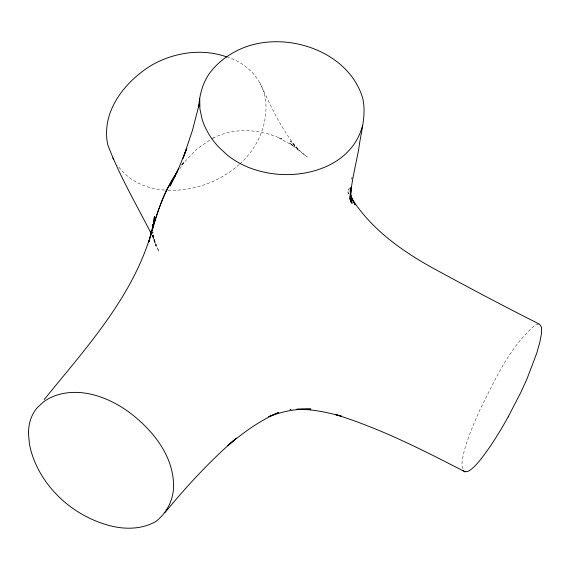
<?xml version="1.0" encoding="UTF-8"?>
<svg xmlns="http://www.w3.org/2000/svg" width="570" height="570" viewBox="0 0 570 570"><rect width="100%" height="100%" fill="white"/><g stroke="black" fill="none" stroke-linecap="round" stroke-linejoin="round"><path stroke-width="0.43" stroke-dasharray="2.85 2.14" d="M351.854 179.123L352.011 177.477L351.84 179.222M179.657 169.026L184.359 161.666L180.911 165.792L196.814 149.019L212.047 138.581M239.25 164.416C219.386 182.201 192.04 191.869 165.4 190.152M239.856 163.839C256.906 148.799 267.302 125.97 265.862 103.106C264.48 81.617 248.021 63.405 227.801 57.285M212.482 138.289L213.501 137.591M212.774 138.339C234.434 126.797 260.298 129.248 282.086 139.073L278.887 137.862L294.362 146.576L289.353 142.835L307.365 157.085L301.359 152.226L290.436 140.982L298.801 150.537C282.05 130.373 270.679 106.497 259.977 82.75M538.614 324.287L535.444 324.893C509.78 346.631 495.715 378.637 480.731 408.027C473.984 422.933 467.521 438.059 463.446 453.934C462.569 459.306 460.795 465.084 463.004 470.364M164.53 190.059C146.355 189.012 127.694 180.533 117.47 165.072M349.168 194.242L347.329 191.192L349.082 194.228M151.812 234.804L158.966 251.705L152.454 235.196M152.432 235.125L155.966 244.046M152.411 235.203L155.696 246.069L152.439 231.862L153.494 239.322L153.088 232.268M349.211 191.278L348.405 188.934L349.047 191.499M349.724 187.744L349.852 189.432M291.534 409.31L289.774 409.324L291.541 409.317"/><path stroke-width="0.85" d="M351.156 187.352L350.778 202.101L350.286 195.346M351.084 187.103L349.916 199.358C351.469 182.4 355.488 165.813 358.751 149.141C360.724 132.19 366.709 115.225 362.698 98.161C348.348 50.124 283.903 29.462 240.333 49.113A90.195 72.133 8.1 0 0 212.054 70.117C203.241 80.406 199.7 93.665 198.681 106.918L199.194 104.438M153.458 225.784L153.636 224.074M153.815 222.364L154.434 216.372L153.359 224.323L148.841 242.029M198.973 105.158L192.411 130.516L183.105 158.246L186.768 148.435M148.87 241.915C155.346 217.277 163.106 192.632 177.42 171.342M151.114 233.864C157.185 213.743 162.792 192.795 175.432 175.66M151.691 231.677C133.066 297.041 85.913 347.978 44.203 399.584M362.591 125.443C351.818 167.323 301.73 180.79 263.874 172.09A75.454 60.342 8.1 0 1 227.131 154.912L218.331 146.704A90.288 72.212 8.1 0 1 202.029 118.938L199.92 108.97L199.742 98.781M186.753 148.407L179.351 166.718L169.946 186.148L177.569 171.285M177.833 170.558L178.666 168.977M508.148 416.926L521.03 392.01L526.986 378.915L536.648 353.478L539.733 342.663L541.5 333.55L541.486 327.059L539.405 324.138C505.234 306.945 471.426 289.019 437.81 270.764C404.515 252.888 371.996 230.501 351.462 198.054M28.5 433.243L29.334 443.203A90.295 60.463 40.1 0 0 41.076 474.283C56.366 499.976 82.187 518.771 111.143 525.996C125.991 529.623 141.98 529.195 155.589 521.664C166.298 513.513 172.881 501.158 173.572 487.713C174.342 455.701 151.734 428.59 127.074 410.728C110.366 399.228 90.431 390.977 69.811 392.58A90.26 60.441 40.1 0 0 43.691 401.764L37.292 407.671A74.891 50.146 40.1 0 0 28.507 433.243M165.001 512.516C186.889 485.968 210.316 460.624 236.365 438.102L227.665 445.79C243.091 432.694 259.678 420.56 278.416 412.637L268.883 416.577M268.912 416.62C282.271 411.419 296.55 408.597 310.914 409.082L296.82 409.246C311.918 409.103 326.831 412.253 341.344 416.15L335.894 414.689C380.952 428.69 423.189 450.207 464.999 471.789L467.835 471.347A73.922 13.003 -62.8 0 0 482.085 457.639L488.426 448.953A90.466 15.917 -62.8 0 0 508.148 416.919M226.974 56.986C202.122 48.065 173.807 52.319 151.221 65.45C124.616 81.838 100.812 111.813 107.78 144.787C119.436 175.845 136.444 204.523 151.435 234.035M463.004 470.364L464.999 471.789M112.739 157.968L113.687 159.393M352.588 200.291L355.217 204.837L350.286 194.406M150.829 231.071L151.463 232.724M350.322 196.629L352.025 203.469L350.258 192.952M152.831 227.858L152.625 224.331L152.739 228.47"/></g></svg>
